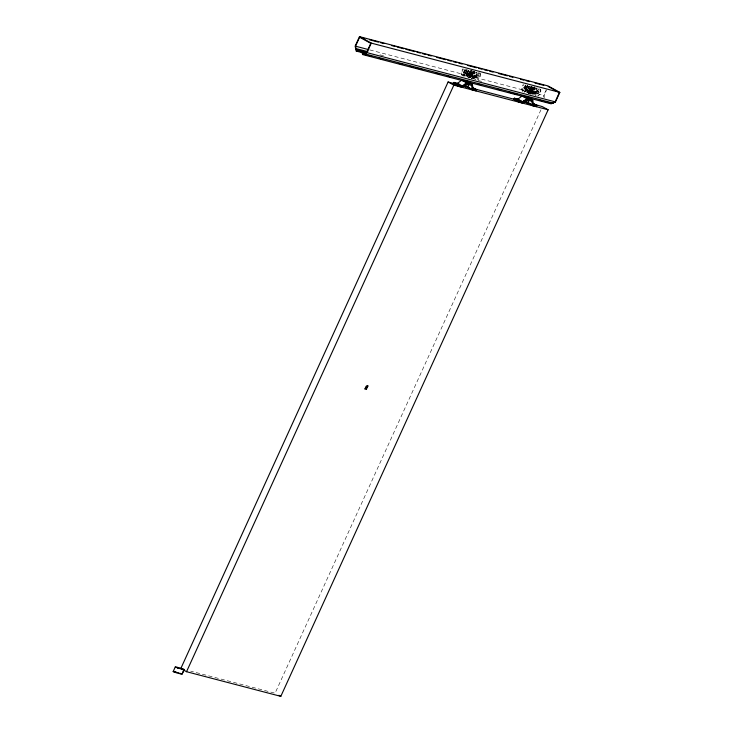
<?xml version="1.0" encoding="UTF-8"?>
<svg xmlns="http://www.w3.org/2000/svg" width="733" height="733" viewBox="0 0 733 733"><rect width="100%" height="100%" fill="white"/><g stroke="black" fill="none" stroke-linecap="round" stroke-linejoin="round"><path stroke-width="0.55" stroke-dasharray="3.67 2.75" d="M468.772 70.405L467.223 74.207A4.169 2.263 -61.3 0 1 463.302 74.876A4.169 2.263 -61.3 0 1 465.382 69.149M529.162 86.192L527.613 89.994A4.169 2.263 -61.3 0 1 523.692 90.663A4.169 2.263 -61.3 0 1 525.772 84.927M471.576 78.752L472.877 75.902L463.677 73.126L465.07 70.075L474.269 72.851L474.957 71.33M464.099 75.737L464.969 73.831M467.049 69.259L466.362 70.78L474.269 72.851M465.968 76.754L466.829 74.848L475.983 77.597L477.366 74.555L468.222 71.807L468.928 70.258M467.196 76.562C467.416 72.558 471.905 75.682 468.396 77.918M466.829 74.848L468.075 75.536L469.459 72.485L477.366 74.555M469.147 77.588C468.781 74.482 473.857 76.067 470.696 78.174M463.677 73.126L471.585 75.187L472.968 72.146M473.875 78.825L474.737 76.919M476.129 73.868L476.835 72.32M364.732 388.673L364.503 389.186L366.702 389.699M364.814 388.499L367.178 388.664L365.199 388.197L365.767 388.444M366.225 385.805C373.299 386.502 360.893 384.953 367.774 385.796M366.289 387.418L367.389 387.812C360.728 385.476 372.3 389.058 365.272 387.5L365.08 387.922L367.105 388.398M366.885 389.296L364.713 388.719M531.966 94.539L533.267 91.68L524.068 88.904L525.46 85.862L534.659 88.638L525.46 85.862M524.058 92.477L525.359 89.618M526.752 86.567L527.448 85.046M526.358 92.541L527.219 90.635L536.373 93.384L537.756 90.333L528.612 87.593L529.318 86.045M527.586 92.349C527.806 88.345 532.295 91.469 528.786 93.705M527.219 90.635L528.466 91.313L529.849 88.272L537.756 90.333M529.538 93.375C529.959 89.857 534.33 92.211 530.646 94.731M524.068 88.904L531.975 90.974L533.358 87.923M531.086 93.961L531.993 91.964M534.265 94.612L535.127 92.706M536.519 89.655L537.225 88.107A4.92 2.675 -61.3 0 0 533.771 94.071M546.305 89.747L543.694 95.455L543.822 97.095M544.225 97.773L544.078 95.473L546.351 90.48M540.963 109.767L275.067 693.207L190.662 671.144M470.806 70.56A4.169 2.263 -61.3 0 0 470.11 71.303L468.57 75.105A4.169 2.263 -61.3 0 0 470.155 77.267A4.169 2.263 -61.3 0 0 473.252 74.739L473.738 73.767A4.169 2.263 -61.3 0 0 474.196 71.825M471.237 70.707L472.327 70.505M463.98 75.93L465.079 75.792M469.404 77.35L470.494 77.212M525.469 91.579L524.37 91.717A4.92 2.675 -61.3 0 0 527.632 88.794L528.2 87.639A4.92 2.675 -61.3 0 0 528.575 86.467M529.794 93.137L530.884 92.999M472.281 73.666L464.374 71.596M532.671 89.453L524.764 87.383M468.772 74.006L476.679 76.076M529.162 89.793L537.069 91.863M468.075 75.536L475.983 77.597M528.466 91.313L536.373 93.384M369.853 49.936L544.078 95.473M379.932 54.828L384.339 55.983M478.072 80.483L482.479 81.629M366.188 388.802L366.839 388.976L366.28 388.728M530.582 87.172A1.264 0.687 -61.3 0 1 530.014 89.16A1.264 0.687 -61.3 0 1 529.116 88.354A1.264 0.687 -61.3 0 1 530.582 87.172L538.709 91.616M528.612 87.593L529.849 88.272M525.167 85.752A1.264 0.687 -61.3 0 1 524.599 87.74A1.264 0.687 -61.3 0 1 523.692 86.934A1.264 0.687 -61.3 0 1 525.167 85.752L533.285 90.205M529.226 89.289L537.353 93.732M531.975 90.974L533.267 91.68M523.811 87.868L531.929 92.321M470.192 71.385A1.264 0.687 -61.3 0 1 469.624 73.373A1.264 0.687 -61.3 0 1 468.726 72.567A1.264 0.687 -61.3 0 1 470.192 71.385L478.319 75.838M464.777 69.965A1.264 0.687 -61.3 0 1 464.209 71.962A1.264 0.687 -61.3 0 1 463.302 71.147A1.264 0.687 -61.3 0 1 464.777 69.965L472.895 74.418M468.836 73.502L476.963 77.955M471.585 75.187L472.877 75.902M463.421 72.081L471.539 76.534M527.394 91.368L527.861 92.413M521.969 89.948L522.437 91.002M467.003 75.581L467.471 76.626M461.579 74.161L462.047 75.215M535.127 88.116L534.641 87.007A4.92 2.675 -61.3 0 1 534.458 91.075L533.89 92.221A4.92 2.675 -61.3 0 1 532.35 94.145M479.675 72.64L480.152 73.749M474.737 72.338L474.251 71.22A4.92 2.675 -61.3 0 1 474.068 75.288L473.5 76.434A4.92 2.675 -61.3 0 1 471.09 78.999M472.189 71.752A4.169 2.263 -61.3 0 1 471.869 72.741L471.392 73.712A4.169 2.263 -61.3 0 1 467.187 75.838A4.169 2.263 -61.3 0 1 468.25 70.286M473.765 70.982A4.92 2.675 -61.3 0 1 473.225 73.273L472.657 74.427A4.92 2.675 -61.3 0 1 467.691 76.928A4.92 2.675 -61.3 0 1 468.946 70.368M466.912 69.388A4.169 2.263 -61.3 0 1 466.454 71.321L465.968 72.301A4.169 2.263 -61.3 0 1 461.763 74.418A4.169 2.263 -61.3 0 1 462.825 68.865M468.185 70.68A4.92 2.675 -61.3 0 1 467.81 71.861L467.242 73.007A4.92 2.675 -61.3 0 1 462.266 75.517A4.92 2.675 -61.3 0 1 463.522 68.948M479.739 73.3A4.169 2.263 -61.3 0 1 479.996 77.194L479.51 78.165A4.169 2.263 -61.3 0 1 478.209 79.796M474.883 79.366A4.169 2.263 -61.3 0 1 475.763 75.618A4.169 2.263 -61.3 0 1 478.521 73.144M477.879 72.283A4.169 2.263 -61.3 0 1 478.292 72.732M478.53 73.401A4.169 2.263 -61.3 0 1 478.136 76.168L477.65 77.148A4.169 2.263 -61.3 0 1 474.892 79.622M473.261 79.008A4.169 2.263 -61.3 0 1 472.959 77.515L474.508 73.712A4.169 2.263 -61.3 0 1 475.937 72.43M479.959 73.428A4.92 2.675 -61.3 0 1 479.483 76.708L478.924 77.854A4.92 2.675 -61.3 0 1 477.385 79.778M473.381 78.284A4.92 2.675 -61.3 0 1 476.89 72.283M469.459 77.945A4.169 2.263 -61.3 0 1 472.739 71.852A4.169 2.263 -61.3 0 1 474.572 75.774L474.095 76.745A4.169 2.263 -61.3 0 1 472.061 78.917M472.867 71.312A4.169 2.263 -61.3 0 1 473.17 72.814L471.621 76.617A4.169 2.263 -61.3 0 1 470.192 77.9M467.599 76.928A4.169 2.263 -61.3 0 1 468.772 72.723A4.169 2.263 -61.3 0 1 471.896 70.652M467.956 76.873A4.92 2.675 -61.3 0 1 471.475 70.863M534.531 86.769A4.169 2.263 -61.3 0 1 534.128 89.545L533.642 90.525A4.169 2.263 -61.3 0 1 530.545 93.054A4.169 2.263 -61.3 0 1 528.96 90.883L530.5 87.09A4.169 2.263 -61.3 0 1 531.196 86.347M532.717 86.586A4.169 2.263 -61.3 0 1 532.259 88.528L531.782 89.499A4.169 2.263 -61.3 0 1 527.577 91.625A4.169 2.263 -61.3 0 1 528.64 86.063M534.155 86.769A4.92 2.675 -61.3 0 1 533.615 89.059L533.047 90.214A4.92 2.675 -61.3 0 1 528.081 92.715A4.92 2.675 -61.3 0 1 529.336 86.155M527.302 85.175A4.169 2.263 -61.3 0 1 526.844 87.108L526.358 88.088A4.169 2.263 -61.3 0 1 522.153 90.205A4.169 2.263 -61.3 0 1 523.215 84.652M522.931 91.533A4.92 2.675 -61.3 0 1 523.912 84.735M539.57 88.876A4.169 2.263 -61.3 0 1 540.386 92.981L539.9 93.952A4.169 2.263 -61.3 0 1 537.866 96.115M535.273 95.153A4.169 2.263 -61.3 0 1 536.153 91.405A4.169 2.263 -61.3 0 1 538.911 88.931M538.92 89.179A4.169 2.263 -61.3 0 1 538.526 91.955L538.04 92.935A4.169 2.263 -61.3 0 1 535.282 95.409M533.404 94.126A4.169 2.263 -61.3 0 1 533.349 93.293L534.898 89.499A4.169 2.263 -61.3 0 1 537.051 87.905M540.349 89.206A4.92 2.675 -61.3 0 1 539.873 92.486L539.314 93.641A4.92 2.675 -61.3 0 1 537.775 95.565M529.849 93.732A4.169 2.263 -61.3 0 1 533.129 87.63A4.169 2.263 -61.3 0 1 534.962 91.561L534.485 92.532A4.169 2.263 -61.3 0 1 533.184 94.163M533.258 87.099A4.169 2.263 -61.3 0 1 533.56 88.601L532.011 92.404A4.169 2.263 -61.3 0 1 530.582 93.677M528.227 93.384A4.169 2.263 -61.3 0 1 528.612 89.444A4.169 2.263 -61.3 0 1 531.627 86.494M528.411 93.641A4.92 2.675 -61.3 0 1 531.865 86.65M365.859 386.099L368.085 386.648L365.859 386.099M365.547 386.777L367.81 387.372L365.575 386.74M466.747 71.916L466.637 72.219A1.264 0.687 -61.3 0 1 465.437 73.19A1.264 0.687 -61.3 0 1 465.281 71.871L465.437 71.577A1.264 0.687 -61.3 0 1 466.481 70.899A1.264 0.687 -61.3 0 1 466.747 71.916M471.145 74.326L471.035 74.629A1.264 0.687 -61.3 0 1 469.835 75.6A1.264 0.687 -61.3 0 1 469.679 74.28L469.835 73.987A1.264 0.687 -61.3 0 1 470.879 73.309A1.264 0.687 -61.3 0 1 471.145 74.326M472.171 73.337L472.052 73.639A1.264 0.687 -61.3 0 1 470.861 74.601A1.264 0.687 -61.3 0 1 470.705 73.282L470.861 72.998A1.264 0.687 -61.3 0 1 471.896 72.32A1.264 0.687 -61.3 0 1 472.171 73.337M473.005 75.352L472.895 75.655A1.264 0.687 -61.3 0 1 471.695 76.617A1.264 0.687 -61.3 0 1 471.539 75.297L471.695 75.004A1.264 0.687 -61.3 0 1 472.739 74.335A1.264 0.687 -61.3 0 1 473.005 75.352M476.569 75.746L476.45 76.049A1.264 0.687 -61.3 0 1 475.259 77.011A1.264 0.687 -61.3 0 1 475.094 75.691L475.259 75.407A1.264 0.687 -61.3 0 1 476.294 74.729A1.264 0.687 -61.3 0 1 476.569 75.746M478.429 76.763L478.319 77.066A1.264 0.687 -61.3 0 1 477.119 78.037A1.264 0.687 -61.3 0 1 476.963 76.718L477.119 76.424A1.264 0.687 -61.3 0 1 478.154 75.746A1.264 0.687 -61.3 0 1 478.429 76.763M527.137 87.703L527.027 88.006A1.264 0.687 -61.3 0 1 525.827 88.977A1.264 0.687 -61.3 0 1 525.671 87.658L525.827 87.364A1.264 0.687 -61.3 0 1 526.871 86.686A1.264 0.687 -61.3 0 1 527.137 87.703M531.535 90.113L531.425 90.416A1.264 0.687 -61.3 0 1 530.225 91.387A1.264 0.687 -61.3 0 1 530.069 90.058L530.225 89.774A1.264 0.687 -61.3 0 1 531.269 89.096A1.264 0.687 -61.3 0 1 531.535 90.113M532.561 89.124L532.442 89.426A1.264 0.687 -61.3 0 1 531.251 90.388A1.264 0.687 -61.3 0 1 531.095 89.069L531.251 88.785A1.264 0.687 -61.3 0 1 532.286 88.107A1.264 0.687 -61.3 0 1 532.561 89.124M533.395 91.139L533.285 91.442A1.264 0.687 -61.3 0 1 532.085 92.404A1.264 0.687 -61.3 0 1 531.929 91.084L532.085 90.791A1.264 0.687 -61.3 0 1 533.129 90.113A1.264 0.687 -61.3 0 1 533.395 91.139M536.959 91.533L536.84 91.836A1.264 0.687 -61.3 0 1 535.649 92.798A1.264 0.687 -61.3 0 1 535.484 91.478L535.649 91.194A1.264 0.687 -61.3 0 1 536.684 90.516A1.264 0.687 -61.3 0 1 536.959 91.533M538.819 92.55L538.709 92.853A1.264 0.687 -61.3 0 1 537.509 93.824A1.264 0.687 -61.3 0 1 537.353 92.495L537.509 92.211A1.264 0.687 -61.3 0 1 538.544 91.533A1.264 0.687 -61.3 0 1 538.819 92.55"/><path stroke-width="1.1" d="M366.143 54.856L362.835 53.985L362.276 53.069L362.578 54.535L551.134 103.82L555.486 101.924L559.829 92.395L548.037 85.935L359.482 36.65L355.139 46.17L356.265 51.072L357.704 50.091L366.518 52.4M362.038 51.988L356.522 50.55L355.523 46.188L359.619 37.2L364.026 38.354M362.578 54.535L366.931 52.639L371.274 43.11L559.829 92.395M173.171 671.575L175.251 667.012L175.81 667.067A32.087 3.628 24.5 0 1 183.552 669.165L184.185 669.495L182.096 674.067A32.087 3.628 24.5 0 1 174.848 672.253L173.18 671.593L173.721 671.639A32.087 3.628 24.5 0 1 176.607 672.262M454.68 83.718L448.101 81.995L180.794 668.56L186.53 671.703L280.812 696.35L548.128 109.785L542.383 106.642L533.276 103.958M472.281 89.866L471.576 85.413L466.252 84.029L462.074 87.2L458.244 86.192L453.434 83.562L453.956 82.417L457.52 83.342L462.331 85.981L466.509 82.811L472.354 84.341L473.06 88.794L476.624 89.719L476.102 90.865L472.281 89.866L467.462 87.227L469.377 87.722M186.53 671.703L453.846 85.138L548.128 109.785M458.244 86.192L458.766 85.055L462.331 85.981M465.647 86.137L466.683 83.846L468.763 84.552L467.718 86.833L463.971 85.294M532.671 105.644L531.966 101.2L526.642 99.807L522.464 102.977L518.634 101.979L513.824 99.34L514.346 98.204L517.91 99.129L522.721 101.768L526.899 98.598L532.744 100.128L533.45 104.572L537.014 105.506L536.492 106.652L532.671 105.644L527.852 103.014L529.767 103.509M518.634 101.979L519.156 100.842L522.721 101.768M526.037 101.924L527.073 99.633L529.153 100.329L528.108 102.62L523.518 100.659M526.715 97.37L524.645 96.674L527.595 98.488L528.291 96.967M530.371 97.663L529.675 99.193L527.595 98.488M559.343 92.605L555.248 101.594L553.442 102.812M457.52 83.342L461.698 80.172L466.509 82.811M517.91 99.129L522.088 95.959L526.899 98.598M356.522 50.55L357.704 50.091M362.835 53.985L366.692 52.309L370.788 43.32L359.619 37.2M468.405 84.368L467.196 84.002M529.318 99.01L523.756 96.399M458.537 85.587L457.933 85.404M533.258 103.829L535.475 104.892L534.797 104.718M369.542 39.793L378.365 42.102M380.564 42.679L383.872 43.54M391.596 45.556L394.904 46.426M397.112 47.004L403.727 48.726M405.926 49.303L414.75 51.612M416.958 52.19L420.266 53.051M422.474 53.628L425.781 54.499M427.98 55.067L431.288 55.937M436.804 57.376L445.627 59.685M447.826 60.262L451.143 61.123M453.342 61.7L456.65 62.562M458.858 63.139L462.166 64.009M467.681 65.448L476.496 67.757M478.704 68.325L482.012 69.195M484.22 69.772L487.527 70.634M489.736 71.211L493.043 72.072M498.55 73.52L507.373 75.82M509.582 76.397L512.889 77.267M520.604 79.283L523.912 80.144M526.12 80.722L529.428 81.583M534.943 83.031L543.767 85.33M355.523 46.188L368.754 49.652M355.67 48.488L367.801 51.658M366.931 52.639L555.486 101.924M357.649 50.54L366.473 52.84M356.265 51.072L366.188 53.665M364.988 53.912L553.543 103.197M368.351 55.424L371.658 56.294M379.382 58.31L382.69 59.171M399.228 63.496L402.536 64.367M410.251 66.382L413.559 67.244M415.767 67.821L422.382 69.553M435.613 73.007L438.92 73.877M446.644 75.893L449.952 76.754M466.49 81.079L469.798 81.94M477.513 83.965L480.821 84.826M497.359 89.151L500.676 90.012M508.39 92.028L511.698 92.899M513.906 93.476L517.214 94.337M528.236 97.223L531.544 98.085M539.268 100.1L542.576 100.971M544.775 101.548L551.39 103.271M462.358 85.724L468.937 87.438M474.416 88.876L516.069 99.761M522.647 101.484L529.226 103.197M453.434 83.562L455.349 84.057M513.824 99.34L515.739 99.844M529.822 103.692L531.159 104.242M517.131 100.384L517.177 100.659M457.071 85.193L458.519 86.082M466.325 81.592L464.255 80.887L469.285 83.406L468.845 82.847M528.099 99.972L526.413 99.285M518.652 101.777L519.33 101.951L518.597 101.466M473.885 90.077L474.563 90.251L473.83 89.765M524.526 101.575L525.085 101.814M464.575 85.972C460.645 84.442 467.269 88.107 466.215 86.796M518.002 101.191L517.04 100.897L517.764 101.383M470.824 88.775L469.945 88.381M518.552 99.926L517.241 99.202L519.844 100.815L518.524 100.045M457.612 85.404L458.473 85.816M470.476 88.317L471.035 88.592M465.034 86.173L465.876 86.604M179.787 673.297L180.483 673.719L179.393 673.279M525.863 102.171L527 102.932L523.655 101.502M457.053 85.01L456.412 84.643M548.174 86.485L558.418 92.101M529.858 98.543L532.744 100.128M530.032 100.146L531.966 101.2M532.204 102.867L537.014 105.506M514.346 98.204L519.156 100.842M519.578 101.401L522.464 102.977M468.506 82.233L472.354 84.341M472.776 87.612L476.624 89.719M453.956 82.417L458.766 85.055M448.101 81.995L453.846 85.138M359.482 36.65L371.274 43.11M278.897 695.305L280.812 696.35M468.112 82.49L469.065 83.205L463.366 80.612M531.645 104.507L529.611 103.72M175.26 667.021L176.928 667.681A32.087 3.628 24.5 0 0 184.166 669.504L182.086 674.076L181.472 673.737A32.087 3.628 24.5 0 0 180.391 673.38M527.668 102.061L528.108 102.62M467.278 86.274L467.718 86.833M177.478 672.5A32.087 3.628 24.5 0 1 178.394 672.766M176.91 667.351L178.302 668.029L176.983 667.36M181.17 668.459L182.563 669.147L181.17 668.459M174.821 671.923L176.213 672.601L174.821 671.923M456.916 83.37L459.133 84.432L456.916 83.37M457.236 83.956L459.454 85.028L457.236 83.956M472.867 88.042L475.085 89.114L472.867 88.042"/></g></svg>
